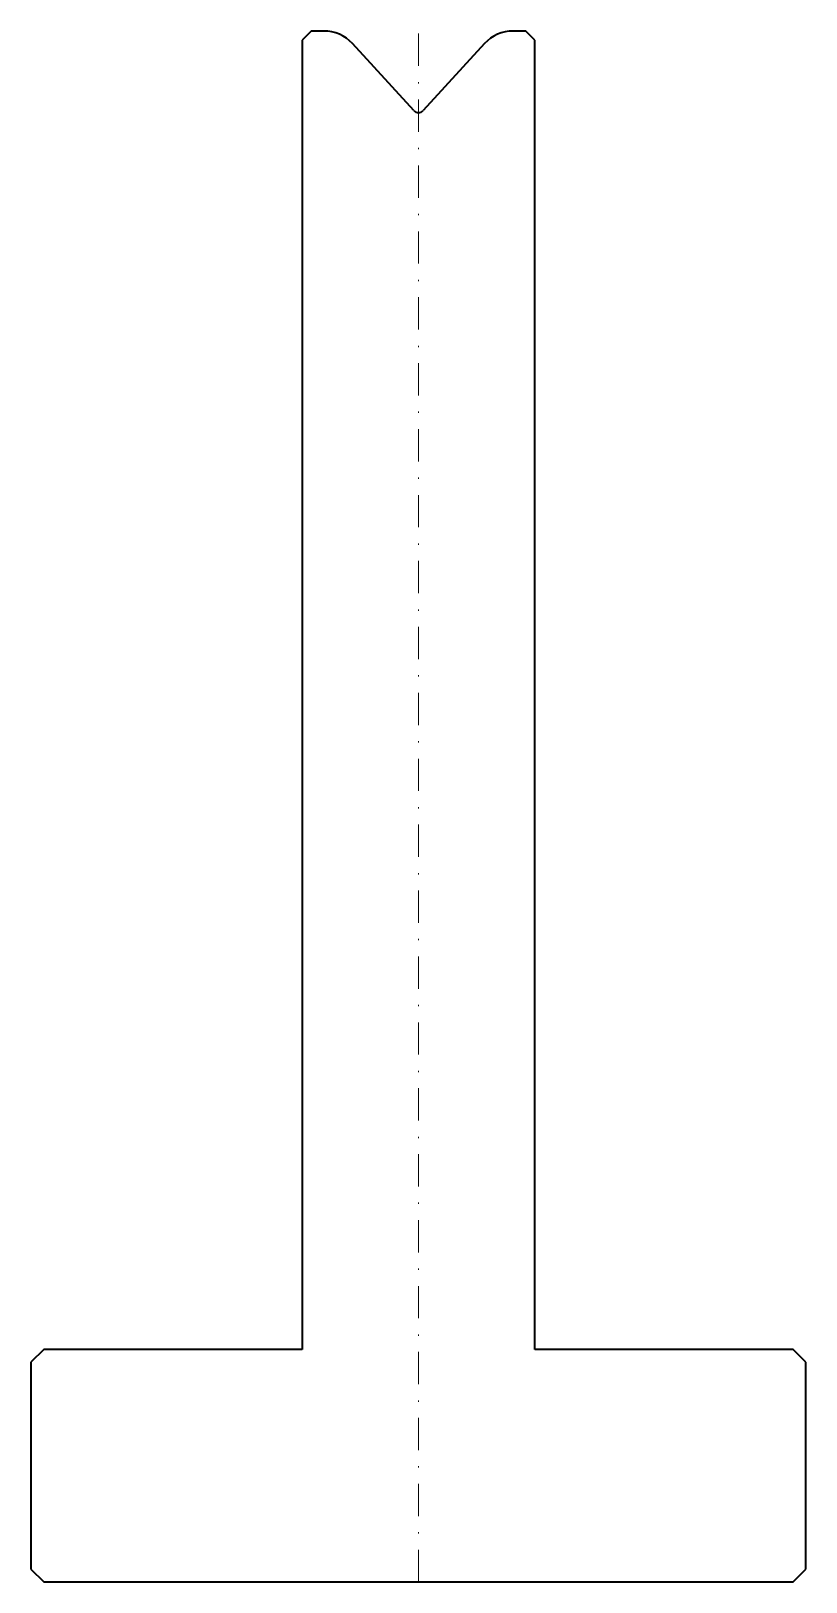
# Model space of a CAD drawing. Header units: millimetres. Extents: x -30 to 30, y -120 to 0.
import ezdxf

# ---------------------------------------------------------------- set-up
doc = ezdxf.new("R2010")
doc.units = ezdxf.units.MM
doc.header["$LTSCALE"] = 5
doc.linetypes.add('AUSGEZOGEN', pattern=[0])
doc.linetypes.add('DASHDOT', pattern=[1, 0.5, -0.25, 0, -0.25])
doc.layers.add('2', color=7, linetype='Continuous')

msp = doc.modelspace()

# ---------------------------------------------------------------- linework, layer by layer
at = {"layer": '2', "color": 7, "linetype": 'DASHDOT', "lineweight": 18}
msp.add_line((0, -120), (0, 0), dxfattribs=at)
at = {"layer": '2', "color": 7, "linetype": 'AUSGEZOGEN', "lineweight": 35}
for p, q in [((8.3, 0), (7.32, 0)), ((9, -0.7), (8.3, 0)), ((-8.3, 0), (-9, -0.7)), ((-9, -0.7), (-9, -102)), ((-7.32, 0), (-8.3, 0)), ((-0.37, -6.15), (-5.11, -0.97)), ((5.11, -0.97), (0.37, -6.15)), ((9, -102), (9, -0.7)), ((-29, -102), (-30, -103)), ((-9, -102), (-29, -102)), ((29, -102), (9, -102)), ((30, -103), (29, -102)), ((-30, -103), (-30, -119)), ((30, -119), (30, -103)), ((-30, -119), (-29, -120)), ((-29, -120), (29, -120)), ((29, -120), (30, -119))]:
    msp.add_line(p, q, dxfattribs=at)
for centre, radius, start, end in [((7.32, -3), 3, 90, 137.5), ((-7.32, -3), 3, 42.5, 90), ((0, -5.81), 0.5, 222.5, 317.5)]:
    msp.add_arc(centre, radius, start, end, dxfattribs=at)

doc.saveas('drawing.dxf')
